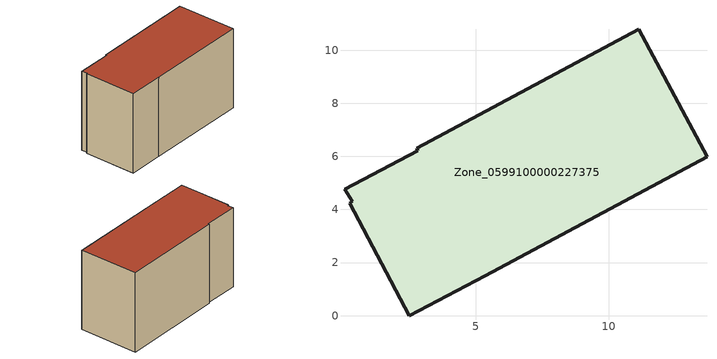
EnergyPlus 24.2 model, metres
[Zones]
Zone_0599100000227375
 floor ground (C_G): 0.34,4.31 0.06,4.75 2.82,6.22 2.77,6.3 11.13,10.78 13.7,5.98 5.35,1.51 2.49,0 0.26,4.23 z0
 wall outside (C_F): 2.77,6.3 2.82,6.22 0.06,4.75 0.34,4.31 0.26,4.23 2.49,0 5.35,1.51 13.7,5.98 11.13,10.78 2.77,6.3 z0:7.44
 roof outside (C_R): 0.06,4.75 0.34,4.31 0.26,4.23 2.49,0 5.35,1.51 13.7,5.98 11.13,10.78 2.77,6.3 2.82,6.22 z7.44
[BUILDING]
Pand.0599100000227375: North Axis=0; Terrain=City; Loads Convergence Tolerance Value=0.04; Temperature Convergence Tolerance Value=0.4; Solar Distribution=FullExterior; Maximum Number of Warmup Days=25; Minimum Number of Warmup Days=1
[Site:Location]
Rotterdam.The.Hague.AP_ZH_NLD Design_Conditions: Latitude=51.96; Longitude=4.45; Time Zone=1; Elevation=-4.5
[SITE:GROUNDTEMPERATURE:BUILDINGSURFACE]
18, 18, 18, 18, 18, 18, 18, 18, 18, 18, 18, 18
[MATERIAL] Thermal Absorptance=0.9; Solar Absorptance=0.7; Visible Absorptance=0.7
Name | Roughness | Thickness | Conductivity | Density | Specific Heat
G.TI.1975-1991 | MediumSmooth | 0.15 | 0.288461 | 540 | 1210
F.TI.1975-1991 | Rough | 0.3 | 0.230769 | 1920 | 840
R.TI.1975-1991 | MediumRough | 0.2 | 0.153846 | 1500 | 1000
[CONSTRUCTION]
C_G: G.TI.1975-1991
C_F: F.TI.1975-1991
C_R: R.TI.1975-1991
[ZONE]
Zone_0599100000227375: Type=1; Multiplier=1; Ceiling Height=Autocalculate; Volume=Autocalculate; Floor Area=autocalculate; Part of Total Floor Area=Yes
[ZONEINFILTRATION:DESIGNFLOWRATE]
Infil_Zone_0599100000227375: Zone or ZoneList or Space or SpaceList=Zone_0599100000227375; Schedule=AlwaysOn; Design Flow Rate Calculation Method=Flow/Area; Flow Rate per Floor Area=0.003; Constant Term Coefficient=1; Temperature Term Coefficient=0; Velocity Term Coefficient=0; Velocity Squared Term Coefficient=0
[HVACTEMPLATE:ZONE:IDEALLOADSAIRSYSTEM]
Zone_0599100000227375: Maximum Heating Supply Air Temperature=50; Minimum Cooling Supply Air Temperature=13; Maximum Heating Supply Air Humidity Ratio=0.0156; Minimum Cooling Supply Air Humidity Ratio=0.0077; Heating Limit=NoLimit; Cooling Limit=NoLimit; Dehumidification Control Type=ConstantSensibleHeatRatio; Cooling Sensible Heat Ratio=0.7; Dehumidification Setpoint=60; Humidification Control Type=None; Humidification Setpoint=30; Outdoor Air Method=None; Outdoor Air Flow Rate per Person=0.00944; Outdoor Air Flow Rate per Zone Floor Area=0; Outdoor Air Flow Rate per Zone=0; Demand Controlled Ventilation Type=None; Outdoor Air Economizer Type=NoEconomizer; Heat Recovery Type=None; Sensible Heat Recovery Effectiveness=0.7; Latent Heat Recovery Effectiveness=0.65
[ZONECONTROL:THERMOSTAT]
ThermostatControl_Zone_0599100000227375: Zone or ZoneList=Zone_0599100000227375; Control Type Schedule=DualSetpointControlType; Control 1=Thermostat_Zone_0599100000227375; Temperature Difference Between Cutout And Setpoint=0
[THERMOSTATSETPOINT:DUALSETPOINT]
Thermostat_Zone_0599100000227375: Heating Setpoint Temperature Schedule=HeatingSetpoint_Zone_0599100000227375; Cooling Setpoint Temperature Schedule=CoolingSetpoint_Zone_0599100000227375
[SCHEDULE:COMPACT]
HeatingSetpoint_Zone_0599100000227375: Through: 12/31, For: AllDays, Until: 24:00, 21
CoolingSetpoint_Zone_0599100000227375: Through: 12/31, For: AllDays, Until: 24:00, 24
DualSetpointControlType: Through: 12/31, For: AllDays, Until: 24:00, 4
AlwaysOn: Through: 12/31, For: AllDays, Until: 24:00, 1
